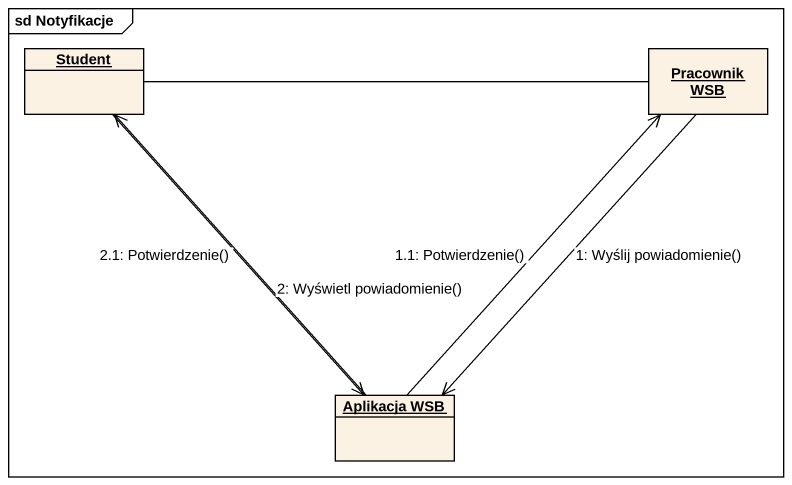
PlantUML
@startuml
mainframe sd Notyfikacje
hide circle
hide empty members
object Student
object "Pracownik WSB" as Pracownik_WSB
object "Aplikacja WSB" as Aplikacja_WSB
Student -right- Pracownik_WSB
Pracownik_WSB --> Aplikacja_WSB : 1: Wyślij powiadomienie()
Aplikacja_WSB -up-> Pracownik_WSB : 1.1: Potwierdzenie()
Aplikacja_WSB -up-> Student : 2: Wyświetl powiadomienie()
Student --> Aplikacja_WSB : 2.1: Potwierdzenie()
@enduml
